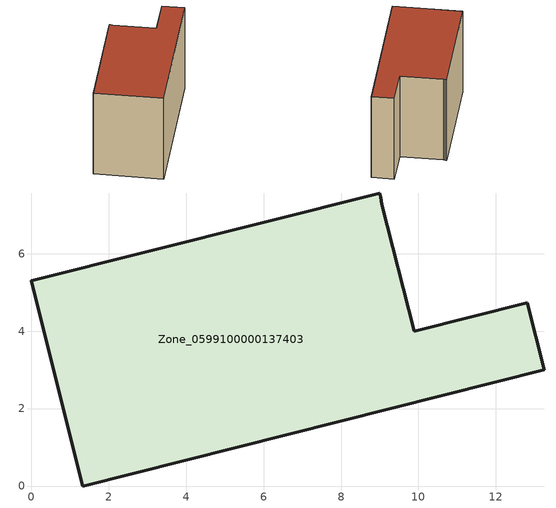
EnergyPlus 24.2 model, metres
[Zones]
Zone_0599100000137403
 floor ground (C_G): 9.89,4 12.81,4.73 13.25,3 1.32,0 0,5.3 9,7.57 9.03,7.46 9.05,7.27 z0
 wall outside (C_F): 9.03,7.46 9,7.57 0,5.3 1.32,0 13.25,3 12.81,4.73 9.89,4 9.05,7.27 9.03,7.46 z0:7.58
 roof outside (C_R): 9.89,4 9.05,7.27 9.03,7.46 9,7.57 0,5.3 1.32,0 13.25,3 12.81,4.73 z7.58
[BUILDING]
Pand.0599100000137403: North Axis=0; Terrain=City; Loads Convergence Tolerance Value=0.04; Temperature Convergence Tolerance Value=0.4; Solar Distribution=FullExterior; Maximum Number of Warmup Days=25; Minimum Number of Warmup Days=1
[Site:Location]
Rotterdam.The.Hague.AP_ZH_NLD Design_Conditions: Latitude=51.96; Longitude=4.45; Time Zone=1; Elevation=-4.5
[SITE:GROUNDTEMPERATURE:BUILDINGSURFACE]
18, 18, 18, 18, 18, 18, 18, 18, 18, 18, 18, 18
[MATERIAL] Thermal Absorptance=0.9; Solar Absorptance=0.7; Visible Absorptance=0.7
Name | Roughness | Thickness | Conductivity | Density | Specific Heat
G.TI.1975-1991 | MediumSmooth | 0.15 | 0.288461 | 540 | 1210
F.TI.1975-1991 | Rough | 0.3 | 0.230769 | 1920 | 840
R.TI.1975-1991 | MediumRough | 0.2 | 0.153846 | 1500 | 1000
[CONSTRUCTION]
C_G: G.TI.1975-1991
C_F: F.TI.1975-1991
C_R: R.TI.1975-1991
[ZONE]
Zone_0599100000137403: Type=1; Multiplier=1; Ceiling Height=Autocalculate; Volume=Autocalculate; Floor Area=autocalculate; Part of Total Floor Area=Yes
[ZONEINFILTRATION:DESIGNFLOWRATE]
Infil_Zone_0599100000137403: Zone or ZoneList or Space or SpaceList=Zone_0599100000137403; Schedule=AlwaysOn; Design Flow Rate Calculation Method=Flow/Area; Flow Rate per Floor Area=0.003; Constant Term Coefficient=1; Temperature Term Coefficient=0; Velocity Term Coefficient=0; Velocity Squared Term Coefficient=0
[HVACTEMPLATE:ZONE:IDEALLOADSAIRSYSTEM]
Zone_0599100000137403: Maximum Heating Supply Air Temperature=50; Minimum Cooling Supply Air Temperature=13; Maximum Heating Supply Air Humidity Ratio=0.0156; Minimum Cooling Supply Air Humidity Ratio=0.0077; Heating Limit=NoLimit; Cooling Limit=NoLimit; Dehumidification Control Type=ConstantSensibleHeatRatio; Cooling Sensible Heat Ratio=0.7; Dehumidification Setpoint=60; Humidification Control Type=None; Humidification Setpoint=30; Outdoor Air Method=None; Outdoor Air Flow Rate per Person=0.00944; Outdoor Air Flow Rate per Zone Floor Area=0; Outdoor Air Flow Rate per Zone=0; Demand Controlled Ventilation Type=None; Outdoor Air Economizer Type=NoEconomizer; Heat Recovery Type=None; Sensible Heat Recovery Effectiveness=0.7; Latent Heat Recovery Effectiveness=0.65
[ZONECONTROL:THERMOSTAT]
ThermostatControl_Zone_0599100000137403: Zone or ZoneList=Zone_0599100000137403; Control Type Schedule=DualSetpointControlType; Control 1=Thermostat_Zone_0599100000137403; Temperature Difference Between Cutout And Setpoint=0
[THERMOSTATSETPOINT:DUALSETPOINT]
Thermostat_Zone_0599100000137403: Heating Setpoint Temperature Schedule=HeatingSetpoint_Zone_0599100000137403; Cooling Setpoint Temperature Schedule=CoolingSetpoint_Zone_0599100000137403
[SCHEDULE:COMPACT]
HeatingSetpoint_Zone_0599100000137403: Through: 12/31, For: AllDays, Until: 24:00, 21
CoolingSetpoint_Zone_0599100000137403: Through: 12/31, For: AllDays, Until: 24:00, 24
DualSetpointControlType: Through: 12/31, For: AllDays, Until: 24:00, 4
AlwaysOn: Through: 12/31, For: AllDays, Until: 24:00, 1
